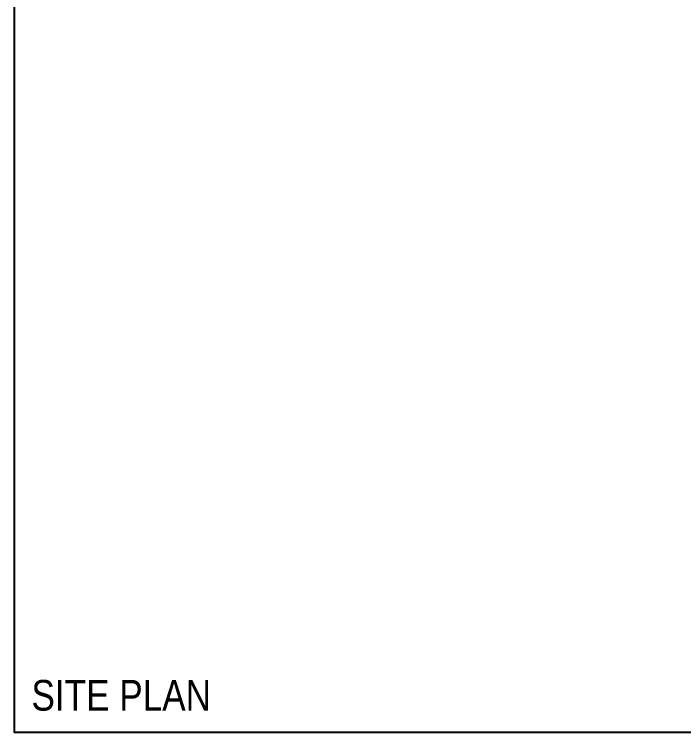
# Model space of a CAD drawing. Header units: metres. Extents: x 239315 to 239588, y 1700506 to 1700792.
# Drawn here: x 239315.4 to 239406.8, y 1700505.8 to 1700604 of the extents above; entities that cross this region are included whole.
import ezdxf

# ---------------------------------------------------------------- set-up
doc = ezdxf.new("R2010")
doc.units = ezdxf.units.M
doc.header["$MEASUREMENT"] = 0
doc.layers.add('_SitePlan', color=50, linetype='Continuous')
doc.layers.add('DCR_SPLAN', color=50, linetype='Continuous')
doc.styles.add('PreDCRFont', font='ARIALN.TTF')

msp = doc.modelspace()

# ---------------------------------------------------------------- linework, layer by layer
at = {"layer": '_SitePlan'}
msp.add_lwpolyline([(239315.411, 1700780.601), (239588.26, 1700780.601), (239588.26, 1700505.825), (239315.411, 1700505.825)], close=True, dxfattribs=at)
at = {"layer": 'DCR_SPLAN', "color": 50}
msp.add_lwpolyline([(239315.411, 1700780.601), (239588.26, 1700780.601), (239588.26, 1700505.825), (239315.411, 1700505.825)], close=True, dxfattribs=at)

# ---------------------------------------------------------------- texts
at = {"layer": '_SitePlan', "lineweight": 30, "insert": (239317.746, 1700513.023), "char_height": 4.1866, "attachment_point": 1, "style": 'PreDCRFont'}
msp.add_mtext_dynamic_manual_height_columns('SITE PLAN', width=38.51038, gutter_width=1.15, heights=[-4.332], dxfattribs=at)
at = {"layer": 'DCR_SPLAN', "color": 50, "lineweight": 30, "insert": (239317.746, 1700513.023), "char_height": 4.1866, "attachment_point": 1, "style": 'PreDCRFont'}
msp.add_mtext_dynamic_manual_height_columns('SITE PLAN', width=38.51038, gutter_width=1.15, heights=[-4.332], dxfattribs=at)

doc.saveas('drawing.dxf')
